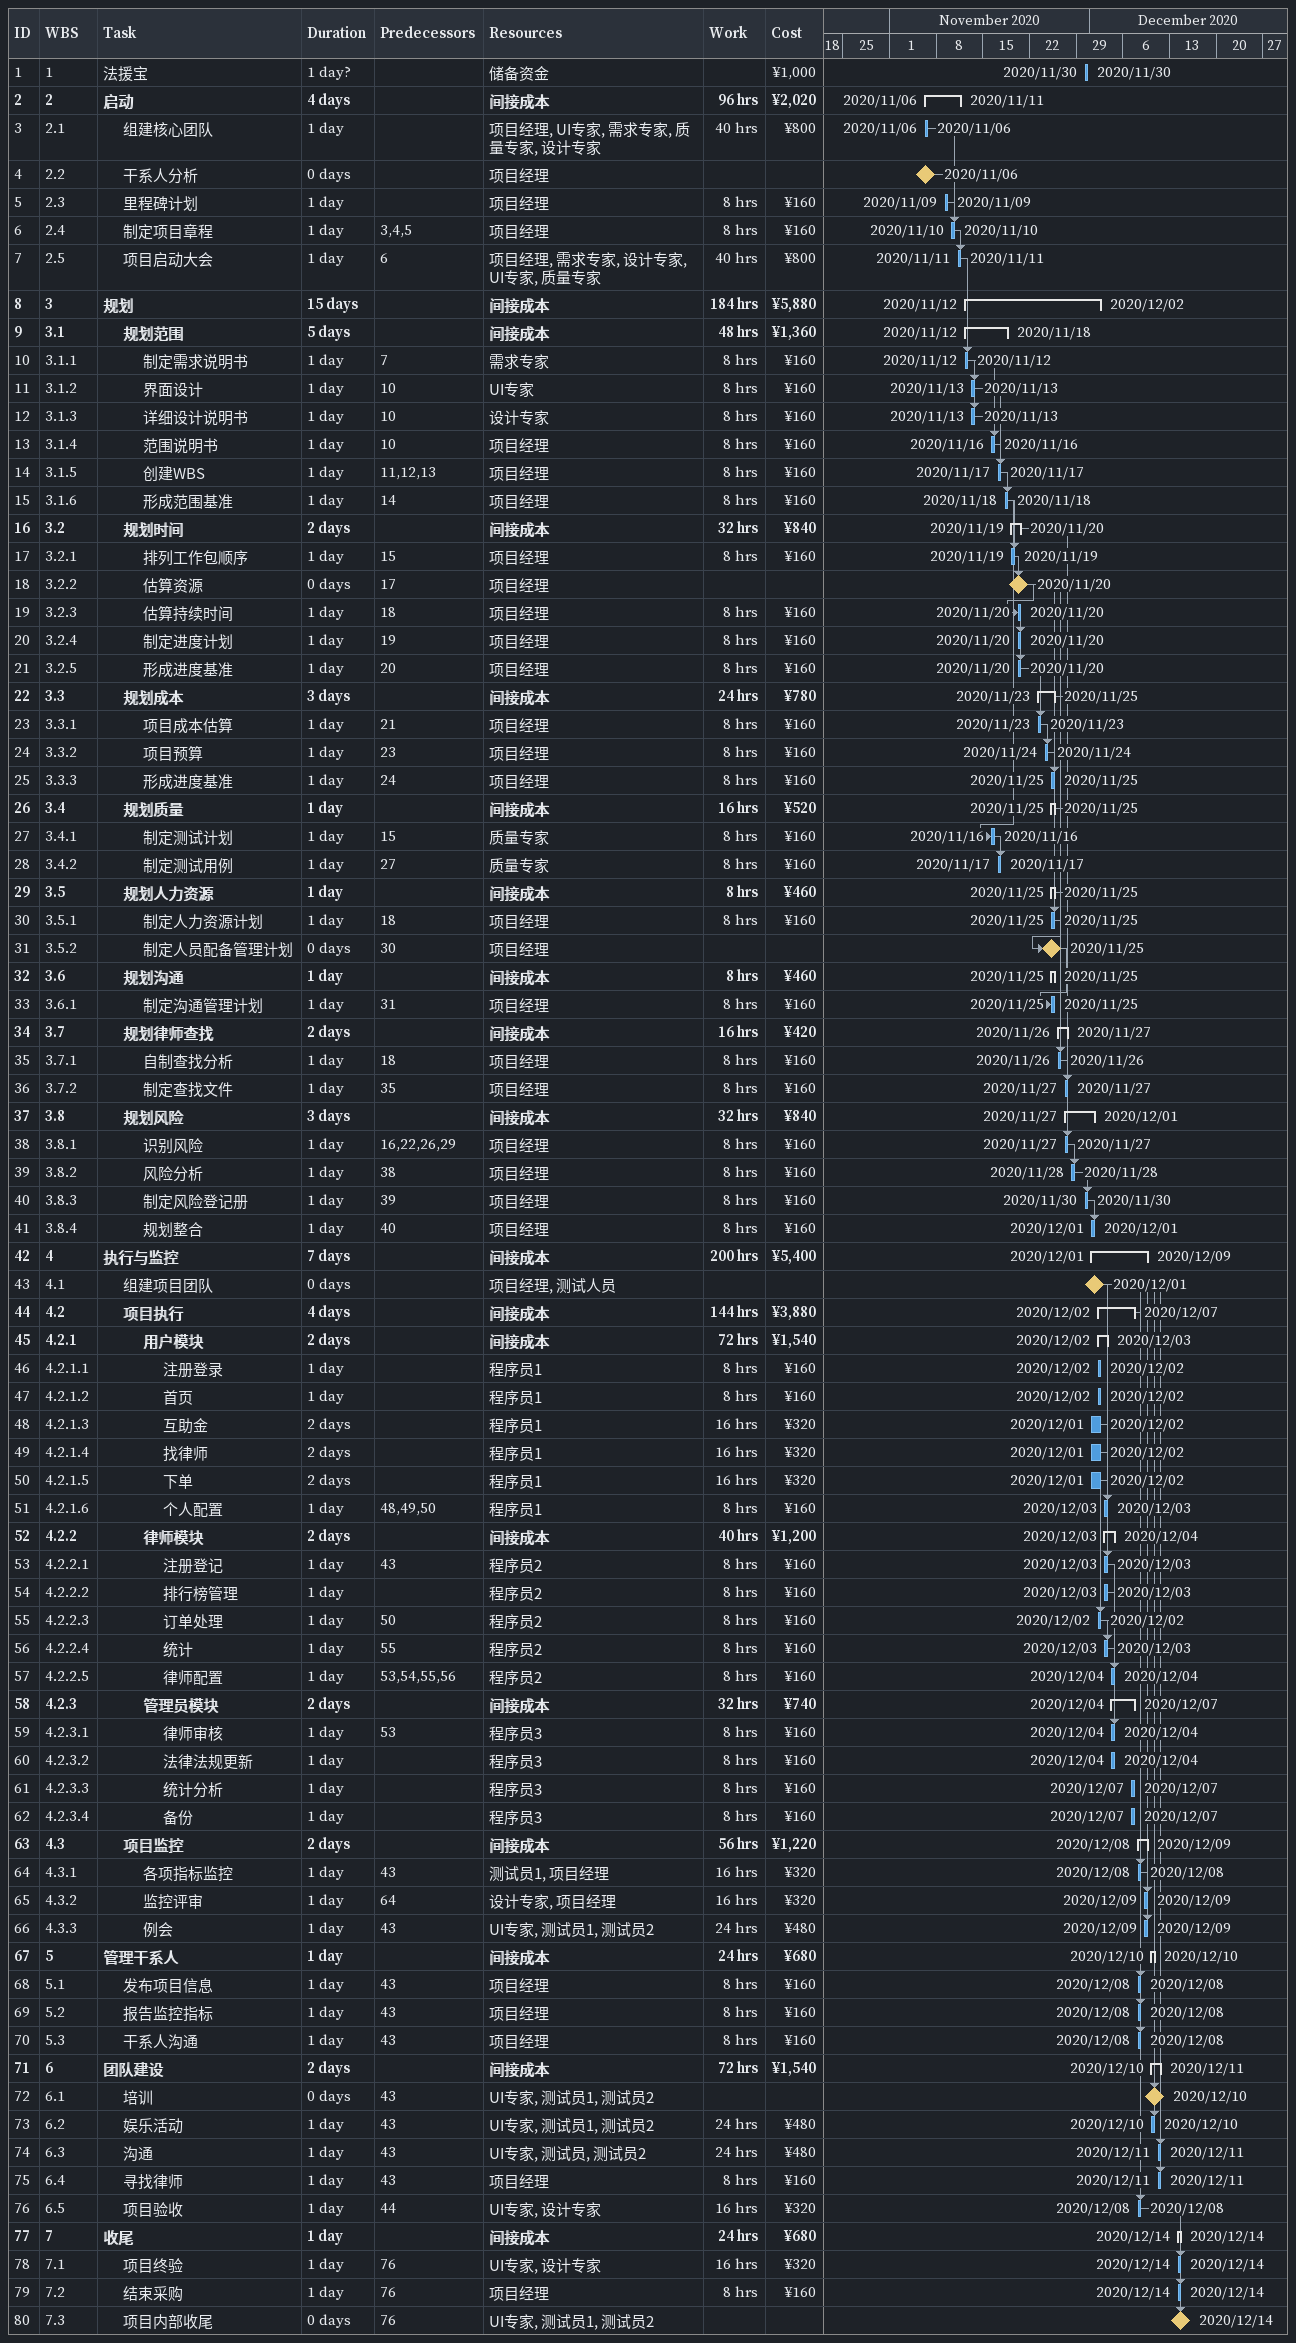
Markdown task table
| ID | WBS | Task | Duration | Start | Finish | Predecessors | Resources | Work (h) | Cost (¥) |
|---|---|---|---|---|---|---|---|---|---|
| 1 | 1 | 法援宝 | 1d? | 2020-11-30 | 2020-11-30 |  | 储备资金 |  | 1000 |
| 2 | 2 | **启动** | 4d | 2020-11-06 | 2020-11-11 |  | 间接成本 | 96 | 2020 |
| 3 | 2.1 | 组建核心团队 | 1d | 2020-11-06 | 2020-11-06 |  | 项目经理, UI专家, 需求专家, 质量专家, 设计专家 | 40 | 800 |
| 4 | 2.2 | 干系人分析 | 0d | 2020-11-06 | 2020-11-06 |  | 项目经理 |  |  |
| 5 | 2.3 | 里程碑计划 | 1d | 2020-11-09 | 2020-11-09 |  | 项目经理 | 8 | 160 |
| 6 | 2.4 | 制定项目章程 | 1d | 2020-11-10 | 2020-11-10 | 3, 4, 5 | 项目经理 | 8 | 160 |
| 7 | 2.5 | 项目启动大会 | 1d | 2020-11-11 | 2020-11-11 | 6 | 项目经理, 需求专家, 设计专家, UI专家, 质量专家 | 40 | 800 |
| 8 | 3 | **规划** | 15d | 2020-11-12 | 2020-12-02 |  | 间接成本 | 184 | 5880 |
| 9 | 3.1 | **规划范围** | 5d | 2020-11-12 | 2020-11-18 |  | 间接成本 | 48 | 1360 |
| 10 | 3.1.1 | 制定需求说明书 | 1d | 2020-11-12 | 2020-11-12 | 7 | 需求专家 | 8 | 160 |
| 11 | 3.1.2 | 界面设计 | 1d | 2020-11-13 | 2020-11-13 | 10 | UI专家 | 8 | 160 |
| 12 | 3.1.3 | 详细设计说明书 | 1d | 2020-11-13 | 2020-11-13 | 10 | 设计专家 | 8 | 160 |
| 13 | 3.1.4 | 范围说明书 | 1d | 2020-11-16 | 2020-11-16 | 10 | 项目经理 | 8 | 160 |
| 14 | 3.1.5 | 创建WBS | 1d | 2020-11-17 | 2020-11-17 | 11, 12, 13 | 项目经理 | 8 | 160 |
| 15 | 3.1.6 | 形成范围基准 | 1d | 2020-11-18 | 2020-11-18 | 14 | 项目经理 | 8 | 160 |
| 16 | 3.2 | **规划时间** | 2d | 2020-11-19 | 2020-11-20 |  | 间接成本 | 32 | 840 |
| 17 | 3.2.1 | 排列工作包顺序 | 1d | 2020-11-19 | 2020-11-19 | 15 | 项目经理 | 8 | 160 |
| 18 | 3.2.2 | 估算资源 | 0d | 2020-11-20 | 2020-11-20 | 17 | 项目经理 |  |  |
| 19 | 3.2.3 | 估算持续时间 | 1d | 2020-11-20 | 2020-11-20 | 18 | 项目经理 | 8 | 160 |
| 20 | 3.2.4 | 制定进度计划 | 1d | 2020-11-20 | 2020-11-20 | 19 | 项目经理 | 8 | 160 |
| 21 | 3.2.5 | 形成进度基准 | 1d | 2020-11-20 | 2020-11-20 | 20 | 项目经理 | 8 | 160 |
| 22 | 3.3 | **规划成本** | 3d | 2020-11-23 | 2020-11-25 |  | 间接成本 | 24 | 780 |
| 23 | 3.3.1 | 项目成本估算 | 1d | 2020-11-23 | 2020-11-23 | 21 | 项目经理 | 8 | 160 |
| 24 | 3.3.2 | 项目预算 | 1d | 2020-11-24 | 2020-11-24 | 23 | 项目经理 | 8 | 160 |
| 25 | 3.3.3 | 形成进度基准 | 1d | 2020-11-25 | 2020-11-25 | 24 | 项目经理 | 8 | 160 |
| 26 | 3.4 | **规划质量** | 1d | 2020-11-25 | 2020-11-25 |  | 间接成本 | 16 | 520 |
| 27 | 3.4.1 | 制定测试计划 | 1d | 2020-11-16 | 2020-11-16 | 15 | 质量专家 | 8 | 160 |
| 28 | 3.4.2 | 制定测试用例 | 1d | 2020-11-17 | 2020-11-17 | 27 | 质量专家 | 8 | 160 |
| 29 | 3.5 | **规划人力资源** | 1d | 2020-11-25 | 2020-11-25 |  | 间接成本 | 8 | 460 |
| 30 | 3.5.1 | 制定人力资源计划 | 1d | 2020-11-25 | 2020-11-25 | 18 | 项目经理 | 8 | 160 |
| 31 | 3.5.2 | 制定人员配备管理计划 | 0d | 2020-11-25 | 2020-11-25 | 30 | 项目经理 |  |  |
| 32 | 3.6 | **规划沟通** | 1d | 2020-11-25 | 2020-11-25 |  | 间接成本 | 8 | 460 |
| 33 | 3.6.1 | 制定沟通管理计划 | 1d | 2020-11-25 | 2020-11-25 | 31 | 项目经理 | 8 | 160 |
| 34 | 3.7 | **规划律师查找** | 2d | 2020-11-26 | 2020-11-27 |  | 间接成本 | 16 | 420 |
| 35 | 3.7.1 | 自制查找分析 | 1d | 2020-11-26 | 2020-11-26 | 18 | 项目经理 | 8 | 160 |
| 36 | 3.7.2 | 制定查找文件 | 1d | 2020-11-27 | 2020-11-27 | 35 | 项目经理 | 8 | 160 |
| 37 | 3.8 | **规划风险** | 3d | 2020-11-27 | 2020-12-01 |  | 间接成本 | 32 | 840 |
| 38 | 3.8.1 | 识别风险 | 1d | 2020-11-27 | 2020-11-27 | 16, 22, 26, 29 | 项目经理 | 8 | 160 |
| 39 | 3.8.2 | 风险分析 | 1d | 2020-11-28 | 2020-11-28 | 38 | 项目经理 | 8 | 160 |
| 40 | 3.8.3 | 制定风险登记册 | 1d | 2020-11-30 | 2020-11-30 | 39 | 项目经理 | 8 | 160 |
| 41 | 3.8.4 | 规划整合 | 1d | 2020-12-01 | 2020-12-01 | 40 | 项目经理 | 8 | 160 |
| 42 | 4 | **执行与监控** | 7d | 2020-12-01 | 2020-12-09 |  | 间接成本 | 200 | 5400 |
| 43 | 4.1 | 组建项目团队 | 0d | 2020-12-01 | 2020-12-01 |  | 项目经理, 测试人员 |  |  |
| 44 | 4.2 | **项目执行** | 4d | 2020-12-02 | 2020-12-07 |  | 间接成本 | 144 | 3880 |
| 45 | 4.2.1 | **用户模块** | 2d | 2020-12-02 | 2020-12-03 |  | 间接成本 | 72 | 1540 |
| 46 | 4.2.1.1 | 注册登录 | 1d | 2020-12-02 | 2020-12-02 |  | 程序员1 | 8 | 160 |
| 47 | 4.2.1.2 | 首页 | 1d | 2020-12-02 | 2020-12-02 |  | 程序员1 | 8 | 160 |
| 48 | 4.2.1.3 | 互助金 | 2d | 2020-12-01 | 2020-12-02 |  | 程序员1 | 16 | 320 |
| 49 | 4.2.1.4 | 找律师 | 2d | 2020-12-01 | 2020-12-02 |  | 程序员1 | 16 | 320 |
| 50 | 4.2.1.5 | 下单 | 2d | 2020-12-01 | 2020-12-02 |  | 程序员1 | 16 | 320 |
| 51 | 4.2.1.6 | 个人配置 | 1d | 2020-12-03 | 2020-12-03 | 48, 49, 50 | 程序员1 | 8 | 160 |
| 52 | 4.2.2 | **律师模块** | 2d | 2020-12-03 | 2020-12-04 |  | 间接成本 | 40 | 1200 |
| 53 | 4.2.2.1 | 注册登记 | 1d | 2020-12-03 | 2020-12-03 | 43 | 程序员2 | 8 | 160 |
| 54 | 4.2.2.2 | 排行榜管理 | 1d | 2020-12-03 | 2020-12-03 |  | 程序员2 | 8 | 160 |
| 55 | 4.2.2.3 | 订单处理 | 1d | 2020-12-02 | 2020-12-02 | 50 | 程序员2 | 8 | 160 |
| 56 | 4.2.2.4 | 统计 | 1d | 2020-12-03 | 2020-12-03 | 55 | 程序员2 | 8 | 160 |
| 57 | 4.2.2.5 | 律师配置 | 1d | 2020-12-04 | 2020-12-04 | 53, 54, 55, 56 | 程序员2 | 8 | 160 |
| 58 | 4.2.3 | **管理员模块** | 2d | 2020-12-04 | 2020-12-07 |  | 间接成本 | 32 | 740 |
| 59 | 4.2.3.1 | 律师审核 | 1d | 2020-12-04 | 2020-12-04 | 53 | 程序员3 | 8 | 160 |
| 60 | 4.2.3.2 | 法律法规更新 | 1d | 2020-12-04 | 2020-12-04 |  | 程序员3 | 8 | 160 |
| 61 | 4.2.3.3 | 统计分析 | 1d | 2020-12-07 | 2020-12-07 |  | 程序员3 | 8 | 160 |
| 62 | 4.2.3.4 | 备份 | 1d | 2020-12-07 | 2020-12-07 |  | 程序员3 | 8 | 160 |
| 63 | 4.3 | **项目监控** | 2d | 2020-12-08 | 2020-12-09 |  | 间接成本 | 56 | 1220 |
| 64 | 4.3.1 | 各项指标监控 | 1d | 2020-12-08 | 2020-12-08 | 43 | 测试员1, 项目经理 | 16 | 320 |
| 65 | 4.3.2 | 监控评审 | 1d | 2020-12-09 | 2020-12-09 | 64 | 设计专家, 项目经理 | 16 | 320 |
| 66 | 4.3.3 | 例会 | 1d | 2020-12-09 | 2020-12-09 | 43 | UI专家, 测试员1, 测试员2 | 24 | 480 |
| 67 | 5 | **管理干系人** | 1d | 2020-12-10 | 2020-12-10 |  | 间接成本 | 24 | 680 |
| 68 | 5.1 | 发布项目信息 | 1d | 2020-12-08 | 2020-12-08 | 43 | 项目经理 | 8 | 160 |
| 69 | 5.2 | 报告监控指标 | 1d | 2020-12-08 | 2020-12-08 | 43 | 项目经理 | 8 | 160 |
| 70 | 5.3 | 干系人沟通 | 1d | 2020-12-08 | 2020-12-08 | 43 | 项目经理 | 8 | 160 |
| 71 | 6 | **团队建设** | 2d | 2020-12-10 | 2020-12-11 |  | 间接成本 | 72 | 1540 |
| 72 | 6.1 | 培训 | 0d | 2020-12-10 | 2020-12-10 | 43 | UI专家, 测试员1, 测试员2 |  |  |
| 73 | 6.2 | 娱乐活动 | 1d | 2020-12-10 | 2020-12-10 | 43 | UI专家, 测试员1, 测试员2 | 24 | 480 |
| 74 | 6.3 | 沟通 | 1d | 2020-12-11 | 2020-12-11 | 43 | UI专家, 测试员, 测试员2 | 24 | 480 |
| 75 | 6.4 | 寻找律师 | 1d | 2020-12-11 | 2020-12-11 | 43 | 项目经理 | 8 | 160 |
| 76 | 6.5 | 项目验收 | 1d | 2020-12-08 | 2020-12-08 | 44 | UI专家, 设计专家 | 16 | 320 |
| 77 | 7 | **收尾** | 1d | 2020-12-14 | 2020-12-14 |  | 间接成本 | 24 | 680 |
| 78 | 7.1 | 项目终验 | 1d | 2020-12-14 | 2020-12-14 | 76 | UI专家, 设计专家 | 16 | 320 |
| 79 | 7.2 | 结束采购 | 1d | 2020-12-14 | 2020-12-14 | 76 | 项目经理 | 8 | 160 |
| 80 | 7.3 | 项目内部收尾 | 0d | 2020-12-14 | 2020-12-14 | 76 | UI专家, 测试员1, 测试员2 |  |  |
